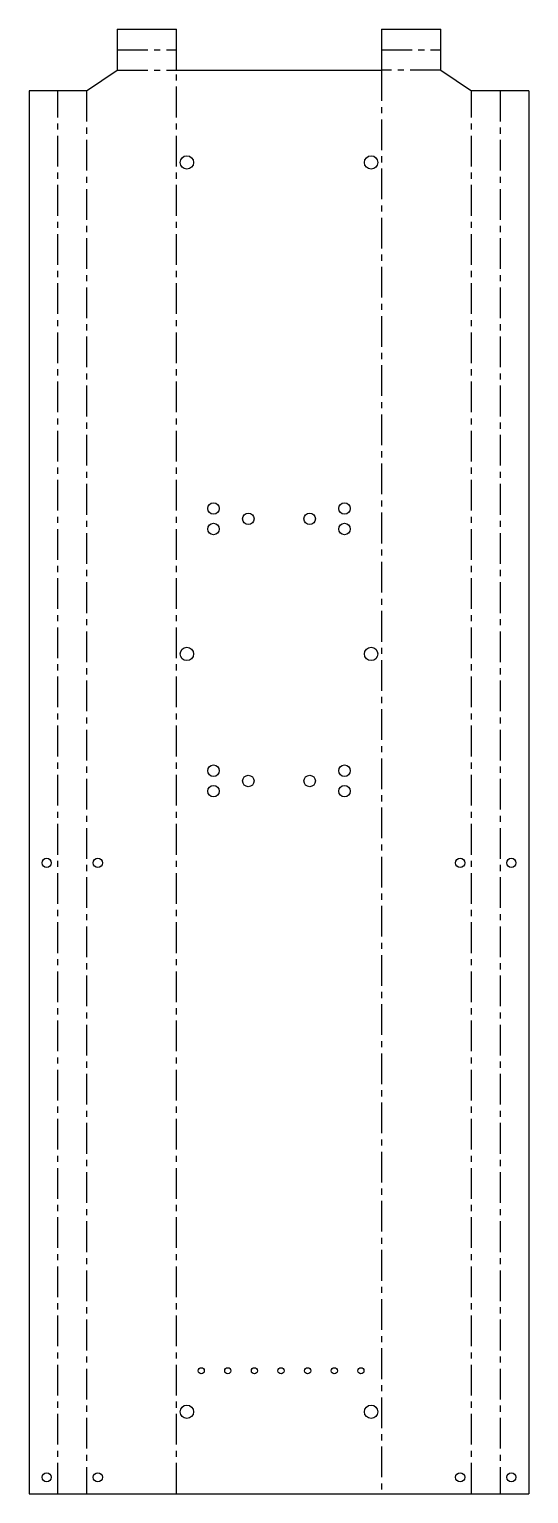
# Model space of a CAD drawing. Extents: x -28 to 216, y 0 to 715.
import ezdxf

# ---------------------------------------------------------------- set-up
doc = ezdxf.new("R2010")
doc.units = 0
doc.header["$MEASUREMENT"] = 0
doc.linetypes.add('AXES', pattern=[24, 15, -3, 3, -3])
doc.layers.get('0').update_dxf_attribs({"linetype": 'CONTINUOUS'})

msp = doc.modelspace()

# ---------------------------------------------------------------- linework, layer by layer
at = {"color": 7}
for p, q in [((15, 715), (44, 715)), ((144, 715), (173, 715)), ((44, 695), (144, 695)), ((0, 685), (-28, 685)), ((-28, 685), (-28, 0)), ((216, 685), (188, 685)), ((216, 685), (216, 0)), ((-28, 0), (216, 0))]:
    msp.add_line(p, q, dxfattribs=at)
at = {"color": 7, "ltscale": 0.5}
for p, q in [((15, 715), (15, 695)), ((44, 695), (44, 715)), ((144, 715), (144, 695)), ((173, 695), (173, 715))]:
    msp.add_line(p, q, dxfattribs=at)
at = {"color": 1, "linetype": 'AXES'}
for p, q in [((15, 705), (44, 705)), ((144, 705), (173, 705)), ((15, 695), (44, 695)), ((44, 0), (44, 695)), ((144, 695), (144, 0)), ((173, 695), (144, 695)), ((-14, 0), (-14, 685)), ((0, 685), (0, 0)), ((188, 0), (188, 685)), ((202, 685), (202, 0))]:
    msp.add_line(p, q, dxfattribs=at)
at = {"color": 7, "ltscale": 0.450577}
for p, q in [((0, 685), (14.994367, 695)), ((173.005633, 695), (188, 685))]:
    msp.add_line(p, q, dxfattribs=at)
at = {"color": 7, "ltscale": 0.000141}
for p, q in [((14.994367, 695), (15, 695)), ((173.005633, 695), (173, 695))]:
    msp.add_line(p, q, dxfattribs=at)
at = {"color": 7}
for centre, radius in [((49, 650), 3.25), ((139, 650), 3.25), ((62, 481), 2.8), ((126, 481), 2.8), ((62, 471), 2.8), ((79, 476), 2.8), ((109, 476), 2.8), ((126, 471), 2.8), ((49, 410), 3.25), ((139, 410), 3.25), ((62, 353), 2.8), ((79, 348), 2.8), ((109, 348), 2.8), ((126, 353), 2.8), ((62, 343), 2.8), ((126, 343), 2.8), ((-19.5, 308), 2.25), ((5.5, 308), 2.25), ((182.5, 308), 2.25), ((207.5, 308), 2.25), ((56, 60), 1.5), ((69, 60), 1.5), ((82, 60), 1.5), ((95, 60), 1.5), ((108, 60), 1.5), ((121, 60), 1.5), ((134, 60), 1.5), ((49, 40), 3.25), ((139, 40), 3.25), ((-19.5, 8), 2.25), ((5.5, 8), 2.25), ((182.5, 8), 2.25), ((207.5, 8), 2.25)]:
    msp.add_circle(centre, radius, dxfattribs=at)

doc.saveas('drawing.dxf')
